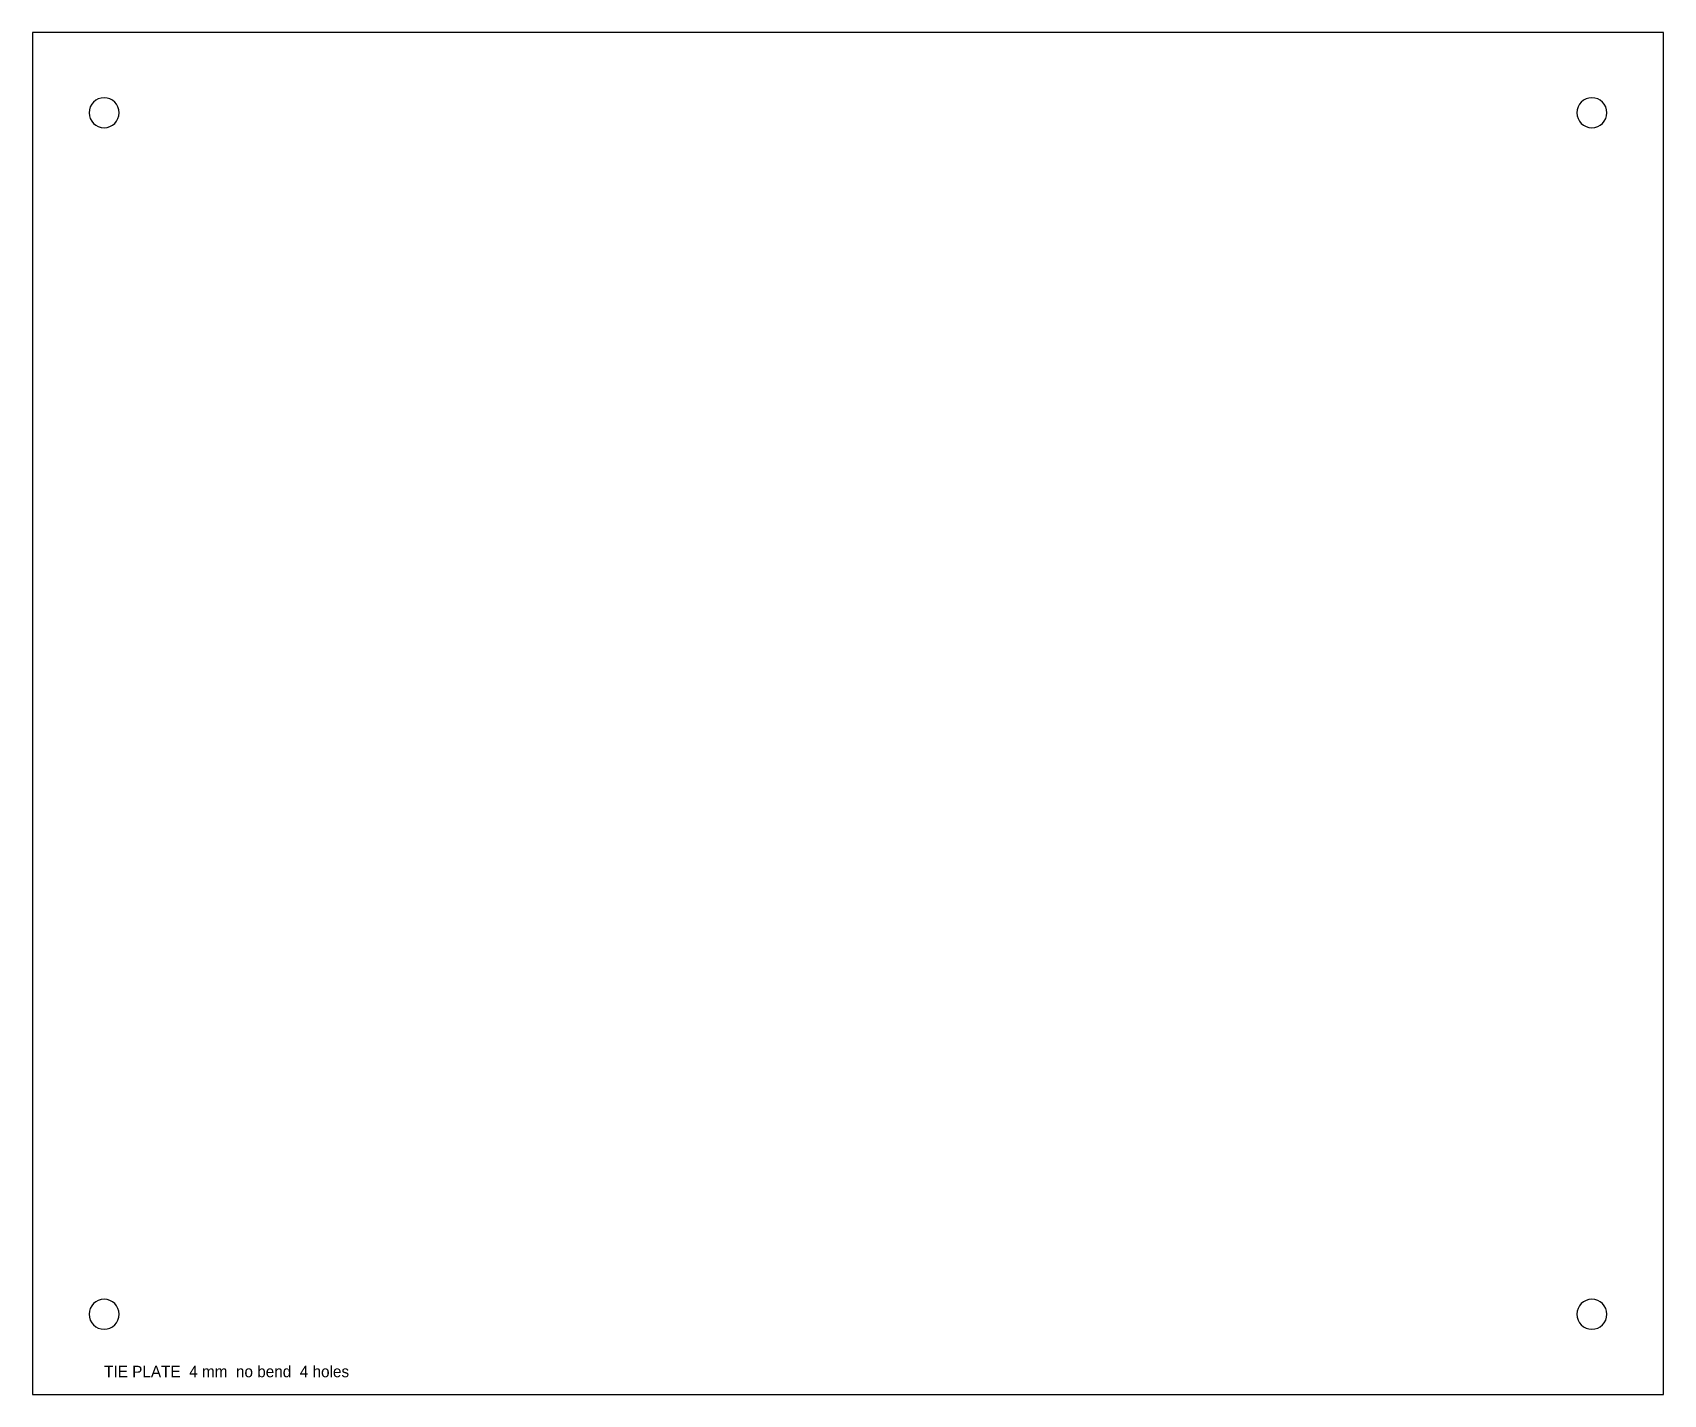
# Model space of a CAD drawing. Header units: millimetres. Extents: x -285 to 285, y -28 to 448.
import ezdxf

# ---------------------------------------------------------------- set-up
doc = ezdxf.new("R2010")
doc.units = ezdxf.units.MM
doc.layers.add('CUT', color=1, linetype='Continuous')

msp = doc.modelspace()

# ---------------------------------------------------------------- linework, layer by layer
at = {"layer": 'CUT'}
for p, q in [((285, 448), (-285, 448)), ((-285, 448), (-285, -28)), ((285, -28), (285, 448)), ((-285, -28), (285, -28))]:
    msp.add_line(p, q, dxfattribs=at)
for centre, start, end in [((-260, 420), 0, 180), ((260, 420), 0, 180), ((-260, 420), 180, 360), ((260, 420), 180, 360), ((-260, 0), 0, 180), ((-260, 0), 180, 360), ((260, 0), 0, 180), ((260, 0), -180, 0)]:
    msp.add_arc(centre, 5.25, start, end, dxfattribs=at)

# ---------------------------------------------------------------- texts
msp.add_text('TIE PLATE  4 mm  no bend  4 holes', height=4, dxfattribs=at).set_placement((-260, -22))

doc.saveas('drawing.dxf')
